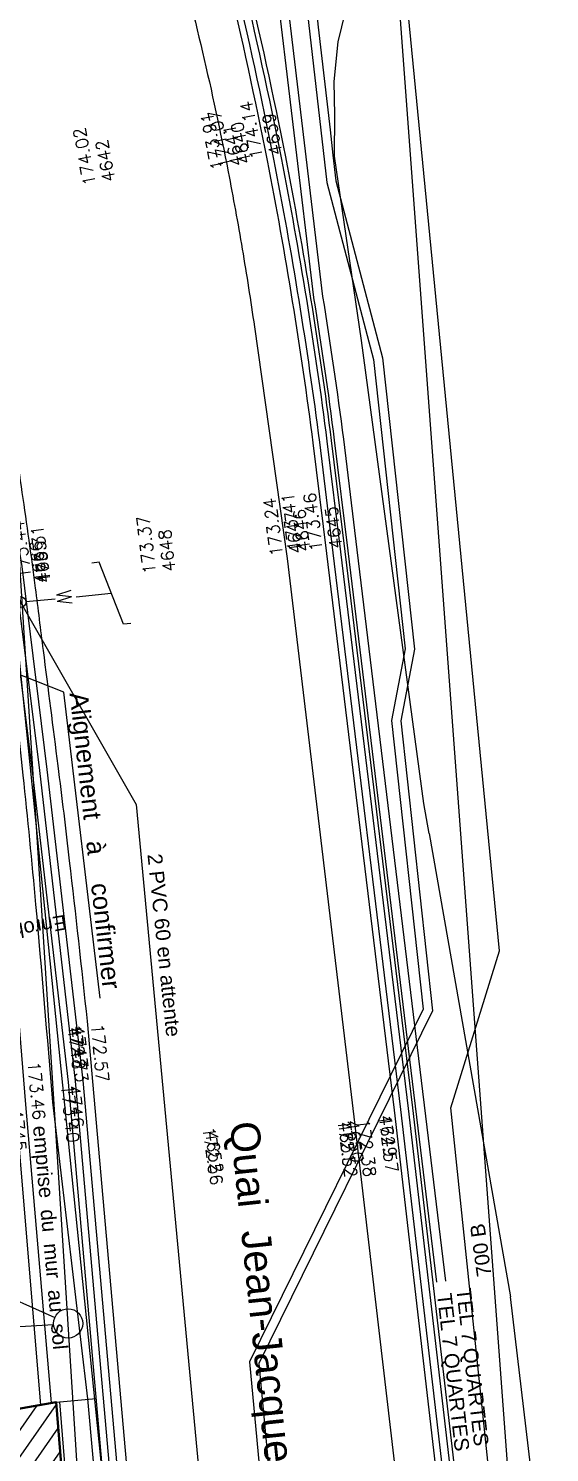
# Model space of a CAD drawing. Extents: x -2313930 to 3286427, y -3858277 to 2572692.
# Drawn here: x 9031 to 10456, y 2557 to 6452 of the extents above; entities that cross this region are included whole.
import ezdxf
from ezdxf.enums import TextEntityAlignment as Align
from ezdxf.lldxf.tags import DXFTag

# ---------------------------------------------------------------- set-up
doc = ezdxf.new("R2010")
doc.units = 0
for name, color, linetype, lineweight in [('_GAZELEC-RESERVATION 2', 132, 'Continuous', 18), ('Fond topo - BAT', 252, 'Continuous', 50), ('Fond topo - P', 252, 'Continuous', 50), ('Fond topo - VOI', 252, 'Continuous', 25)]:
    doc.layers.add(name, color=color, linetype=linetype, lineweight=lineweight)
for name, color, linetype in [('AEP_SSL', 252, 'Continuous'), ('CAB_SSL', 252, 'Continuous'), ('EDF_SSL', 252, 'Texte-Electricite'), ('Fond topo - ALIGNEMENT_TXT', 252, 'Continuous'), ('Fond topo - BAT_ANN', 252, 'Continuous'), ('Fond topo - BAT_HAC', 252, 'Continuous'), ('Fond topo - BAT_TXT', 252, 'Continuous'), ('Fond topo - CLO_LEG', 252, 'Continuous'), ('Fond topo - CLO_MUR', 252, 'Continuous'), ('Fond topo - EDF', 252, 'Continuous'), ('Fond topo - SOL', 252, 'Continuous'), ('Fond topo - VOI_NOM', 252, 'Continuous'), ('Fond topo - VOI_TXT', 252, 'Continuous'), ('Fond topo - Z_500', 252, 'Continuous'), ('GAZ_SSL', 252, 'Texte-GAZ'), ('prlm-VRD', 2, 'Continuous'), ('SA - EP-réso', 252, 'EP'), ('SA - EU-réso', 252, 'EU'), ('TELECOM_SSL', 252, 'Texte-Telecom'), ('UNITAIRE SSL', 252, 'UNITAIRE')]:
    doc.layers.add(name, color=color, linetype=linetype)
for name, color, linetype, plot in [('Fond topo - N', 252, 'Continuous', False), ('Fond topo - NCACHE', 252, 'Continuous', False), ('Fond topo - ZCACHE', 252, 'Continuous', False)]:
    doc.layers.add(name, color=color, linetype=linetype, plot=plot)
doc.styles.add('2000_ARIAL', font='arial.ttf', dxfattribs={"height": 0.4})
doc.styles.add('Lignes', font='arial.ttf', dxfattribs={"height": 0.35})
doc.styles.add('SIMPLEX', font='simplex_.ttf', dxfattribs={"height": 1.25})
doc.styles.add('TP-C_Autocad_Standard', font='simplex_.ttf', dxfattribs={"height": 1})
doc.styles.add('Tronçons', font='arial.ttf', dxfattribs={"height": 0.25})
tags = doc.linetypes.add('EP', pattern='A,5,-0.25,["EP",Lignes,S=1,R=0,X=0,Y=-0.18],-1.25', length=6.5).pattern_tags.tags
tags[15:16] = [DXFTag(74, 4), DXFTag(75, 0), DXFTag(340, '0'), DXFTag(46, 0.0), DXFTag(50, 0.0), DXFTag(44, 0.0), DXFTag(45, 0.0)]
tags[4:5] = [DXFTag(74, 4), DXFTag(75, 0), DXFTag(340, '0'), DXFTag(46, 0.0), DXFTag(50, 0.0), DXFTag(44, 0.0), DXFTag(45, 0.0)]
tags = doc.linetypes.add('EU', pattern='A,5,-0.25,["EU",Lignes,S=1,R=0,X=0,Y=-0.18],-1.25', length=6.5).pattern_tags.tags
tags[15:16] = [DXFTag(74, 4), DXFTag(75, 0), DXFTag(340, '0'), DXFTag(46, 0.0), DXFTag(50, 0.0), DXFTag(44, 0.0), DXFTag(45, 0.0)]
tags[4:5] = [DXFTag(74, 4), DXFTag(75, 0), DXFTag(340, '0'), DXFTag(46, 0.0), DXFTag(50, 0.0), DXFTag(44, 0.0), DXFTag(45, 0.0)]
tags = doc.linetypes.add('L16', pattern=[0.375, 0.3, -0.075]).pattern_tags.tags
tags[6:7] = [DXFTag(74, 4), DXFTag(75, 0), DXFTag(340, '0'), DXFTag(46, 0.0), DXFTag(50, 0.0), DXFTag(44, 0.0), DXFTag(45, 0.0)]
tags[4:5] = [DXFTag(74, 4), DXFTag(75, 0), DXFTag(340, '0'), DXFTag(46, 0.0), DXFTag(50, 0.0), DXFTag(44, 0.0), DXFTag(45, 0.0)]
tags = doc.linetypes.add('Texte-BT', pattern='A,5,-0.25,["BT",Lignes,S=1,R=0,X=0,Y=-0.18],-1.25', length=6.5).pattern_tags.tags
tags[15:16] = [DXFTag(74, 4), DXFTag(75, 0), DXFTag(340, '0'), DXFTag(46, 0.0), DXFTag(50, 0.0), DXFTag(44, 0.0), DXFTag(45, 0.0)]
tags[4:5] = [DXFTag(74, 4), DXFTag(75, 0), DXFTag(340, '0'), DXFTag(46, 0.0), DXFTag(50, 0.0), DXFTag(44, 0.0), DXFTag(45, 0.0)]
tags = doc.linetypes.add('Texte-Electricite', pattern='A,5,-0.25,["ELEC",Lignes,S=1,R=0,X=0,Y=-0.18],-1.25', length=6.5).pattern_tags.tags
tags[15:16] = [DXFTag(74, 4), DXFTag(75, 0), DXFTag(340, '0'), DXFTag(46, 0.0), DXFTag(50, 0.0), DXFTag(44, 0.0), DXFTag(45, 0.0)]
tags[4:5] = [DXFTag(74, 4), DXFTag(75, 0), DXFTag(340, '0'), DXFTag(46, 0.0), DXFTag(50, 0.0), DXFTag(44, 0.0), DXFTag(45, 0.0)]
tags = doc.linetypes.add('Texte-GAZ', pattern='A,5,-0.25,["GAZ",Lignes,S=1,R=0,X=0,Y=-0.18],-1.25', length=6.5).pattern_tags.tags
tags[15:16] = [DXFTag(74, 4), DXFTag(75, 0), DXFTag(340, '0'), DXFTag(46, 0.0), DXFTag(50, 0.0), DXFTag(44, 0.0), DXFTag(45, 0.0)]
tags[4:5] = [DXFTag(74, 4), DXFTag(75, 0), DXFTag(340, '0'), DXFTag(46, 0.0), DXFTag(50, 0.0), DXFTag(44, 0.0), DXFTag(45, 0.0)]
tags = doc.linetypes.add('Texte-HT', pattern='A,5,-0.25,["HT",Lignes,S=1,R=0,X=0,Y=-0.18],-1.25', length=6.5).pattern_tags.tags
tags[15:16] = [DXFTag(74, 4), DXFTag(75, 0), DXFTag(340, '0'), DXFTag(46, 0.0), DXFTag(50, 0.0), DXFTag(44, 0.0), DXFTag(45, 0.0)]
tags[4:5] = [DXFTag(74, 4), DXFTag(75, 0), DXFTag(340, '0'), DXFTag(46, 0.0), DXFTag(50, 0.0), DXFTag(44, 0.0), DXFTag(45, 0.0)]
tags = doc.linetypes.add('Texte-Telecom', pattern='A,5,-0.25,["TEL",Lignes,S=1,R=0,X=0,Y=-0.18],-1.25', length=6.5).pattern_tags.tags
tags[15:16] = [DXFTag(74, 4), DXFTag(75, 0), DXFTag(340, '0'), DXFTag(46, 0.0), DXFTag(50, 0.0), DXFTag(44, 0.0), DXFTag(45, 0.0)]
tags[4:5] = [DXFTag(74, 4), DXFTag(75, 0), DXFTag(340, '0'), DXFTag(46, 0.0), DXFTag(50, 0.0), DXFTag(44, 0.0), DXFTag(45, 0.0)]
tags = doc.linetypes.add('UNITAIRE', pattern='A,0.25,-0.2,0,-0.2,0.25,-0.3,["UNI",TP-C_Autocad_Standard,S=0.15,R=0,X=-0.1,Y=-0.05],-0.45', length=1.65).pattern_tags.tags
tags[23:24] = [DXFTag(74, 4), DXFTag(75, 0), DXFTag(340, '0'), DXFTag(46, 0.0), DXFTag(50, 0.0), DXFTag(44, 0.0), DXFTag(45, 0.0)]
tags[12:13] = [DXFTag(74, 4), DXFTag(75, 0), DXFTag(340, '0'), DXFTag(46, 0.0), DXFTag(50, 0.0), DXFTag(44, 0.0), DXFTag(45, 0.0)]
tags[10:11] = [DXFTag(74, 4), DXFTag(75, 0), DXFTag(340, '0'), DXFTag(46, 0.0), DXFTag(50, 0.0), DXFTag(44, 0.0), DXFTag(45, 0.0)]
tags[8:9] = [DXFTag(74, 4), DXFTag(75, 0), DXFTag(340, '0'), DXFTag(46, 0.0), DXFTag(50, 0.0), DXFTag(44, 0.0), DXFTag(45, 0.0)]
tags[6:7] = [DXFTag(74, 4), DXFTag(75, 0), DXFTag(340, '0'), DXFTag(46, 0.0), DXFTag(50, 0.0), DXFTag(44, 0.0), DXFTag(45, 0.0)]
tags[4:5] = [DXFTag(74, 4), DXFTag(75, 0), DXFTag(340, '0'), DXFTag(46, 0.0), DXFTag(50, 0.0), DXFTag(44, 0.0), DXFTag(45, 0.0)]

# ---------------------------------------------------------------- blocks, each defined once
blk = doc.blocks.new('200')
at = {"linetype": 'Continuous', "lineweight": -2}
blk.add_circle((0, 0), 0.4, dxfattribs=at)
blk = doc.blocks.new('EDF01')
at = {"ltscale": 2}
for p, q in [((0, 1.535431), (0, 2.5)), ((0, 0.15), (0, 0.958637))]:
    blk.add_line(p, q, dxfattribs=at)
at = {"ltscale": 2, "flags": 128}
blk.add_lwpolyline([(0.875, 2.95), (0.875, 2.75), (-0.875, 2.25), (-0.875, 2.05)], dxfattribs=at)
at = {"ltscale": 2}
blk.add_circle((0, 0), 0.15, dxfattribs=at)
at = {"style": 'SIMPLEX'}
blk.add_text('W', height=0.4, dxfattribs=at).set_placement((-0.006412, 1.205075), align=Align.MIDDLE_CENTER)
blk = doc.blocks.new('PTOPO')
at = {"layer": 'Fond topo - NCACHE', "style": 'SIMPLEX'}
blk.add_attdef('MAT', text='', height=0.34, dxfattribs=at).set_placement((0.1, -0.1), align=Align.TOP_LEFT)
at = {"layer": 'Fond topo - ZCACHE', "style": 'SIMPLEX'}
blk.add_attdef('ALT', (0.1, 0.1), '', height=0.34, dxfattribs=at)
blk = doc.blocks.new('A$C1F970F0F')
at = {"layer": 'Fond topo - BAT_HAC'}
h = blk.add_hatch(dxfattribs=at)
h.set_pattern_fill('ANSI31*128', color=256, scale=12.999999, angle=-10.7236, style=0, pattern_type=2)
h.set_pattern_definition([(235.06562, (9737.54, 14762.777), (33.83759, -23.63563), [])])
h.paths.add_polyline_path([(9205.5, 1711.7), (8906.5, 1687.5), (8840.8, 2499.1), (8691.2, 2468), (8699.9, 2426.2), (7858.4, 2250.2), (8017.7, 755.5), (8118.3, -476.6), (8140.5, -775.7), (7846.8, -837.2), (7719, 727.3), (7530.6, 2495.2), (7729.8, 2529.8), (8345.1, 2658.5), (8336.3, 2700.6), (9020, 2842.9), (9112.5, 2860.2)])
at = {"layer": 'AEP_SSL', "elevation": 0, "flags": 128}
blk.add_lwpolyline([(9748.7, 8046.5), (9957.3, 7934.5), (10453.1, 1239.2)], dxfattribs=at)
at = {"layer": 'CAB_SSL', "elevation": 0, "flags": 128}
blk.add_lwpolyline([(6357.4, 13665.4), (7167.9, 10363.1), (8524, 7263.6), (9014.6, 5048.2), (9331.7, 4494.5), (9609.9, 1526.4)], dxfattribs=at)
at = {"layer": 'EDF_SSL', "linetype": 'Texte-HT', "elevation": 0, "flags": 128}
blk.add_lwpolyline([(9727, 10395.9), (9584, 10040.3), (9569.5, 9813.9), (9638.6, 9681.4), (9595.8, 8444), (9595.7, 8440.3), (9852.9, 6195.3), (9980.8, 5712), (10067.2, 4920.5), (10030, 4724), (10116.2, 3934.4), (9641.5, 2970.5), (9759.2, 1713.9)], dxfattribs=at)
at = {"layer": 'EDF_SSL', "linetype": 'Texte-BT', "elevation": 0, "flags": 128}
for points in [[(10153.4, 3188.1), (9911.2, 5188), (9874.1, 5490.8), (9874.1, 5490.9, 0.008202), (9817.5, 5880.2, -0.010473), (9817.4, 5881.2), (9709.8, 6783.3, -0.139337), (9711.9, 6796.8, 0.011948), (9830, 7067.6), (9684.3, 8401.4), (9730, 9465.6), (10551.5, 10333)], [(10178.2, 3191.1), (9936.1, 5191), (9898.9, 5493.9, 0.00143), (9898.9, 5494.1, 0.008203), (9842.2, 5884.2), (9734.6, 6786.3, 0.012203), (9855.5, 7064.1), (9711, 8403.2), (9756.1, 9454.5), (10570.8, 10314.8)]]:
    blk.add_lwpolyline(points, format="xyb", dxfattribs=at)
at = {"layer": 'EDF_SSL', "linetype": 'Texte-HT', "elevation": 0, "flags": 128}
blk.add_lwpolyline([(9663.3, 9680.5), (9620.5, 8443.2, -0.000076), (9877.5, 6200), (10005.4, 5716.6), (10092.5, 4919.5), (10055.2, 4723), (10141.9, 3929.9), (9667, 2965.7), (9784.1, 1716.2)], format="xyb", dxfattribs=at)
at = {"layer": 'EDF_SSL', "linetype": 'Texte-BT', "elevation": 0, "flags": 128}
blk.add_lwpolyline([(9014.4, 5048.1), (9005.5, 4943.5), (9334.1, 1722.1)], dxfattribs=at)
at = {"layer": 'Fond topo - ALIGNEMENT_TXT', "ltscale": 2, "flags": 128}
blk.add_lwpolyline([(9233.3, 3965.1), (9133.9, 4801.7), (8915.5, 4887.5)], dxfattribs=at)
at = {"layer": 'Fond topo - BAT', "ltscale": 2, "flags": 128}
blk.add_lwpolyline([(9205.5, 1711.7), (9112.5, 2860.2), (9020, 2842.9), (8336.3, 2700.6), (8345.1, 2658.5), (7729.8, 2529.8), (7530.6, 2495.2), (7719, 727.3), (7846.8, -837.2), (8140.5, -775.7)], dxfattribs=at)
at = {"layer": 'Fond topo - BAT_ANN', "ltscale": 2, "flags": 128}
blk.add_lwpolyline([(9112.5, 2860.2), (9121.5, 2861), (9183.6, 2093.5), (9214.5, 1712.4)], dxfattribs=at)
at = {"layer": 'Fond topo - CLO_LEG', "ltscale": 2, "flags": 128}
blk.add_lwpolyline([(9070.4, 8302.8), (9372.3, 7560.3), (9486.2, 7264.7, -0.010779), (9617.8, 6765.8, -0.010744), (9727.5, 6263.3, -0.008203), (9796.7, 5876.8, -0.008205), (9853.1, 5488.1), (9890.3, 5185.4), (10075.2, 3663), (10250, 2157.3), (10230.2, 2155), (10055.4, 3660.6), (9870.4, 5183), (9833.3, 5485.6, 0.008204), (9776.9, 5873.6, 0.008203), (9707.9, 6259.5, 0.010744), (9598.4, 6761.1, 0.010761), (9467.2, 7258.3), (9353.7, 7553), (9052.1, 8295.3)], format="xyb", close=True, dxfattribs=at)
at = {"layer": 'Fond topo - CLO_MUR', "ltscale": 2, "flags": 128}
for points in [[(8543.7, 9645.3), (9048.5, 8388.5), (9383.5, 7564.7), (9496.8, 7270.6, -0.011206), (9629.5, 6768.6, -0.010744), (9739.3, 6265.6, -0.008203), (9808.5, 5878.7, -0.008203), (9865, 5489.7), (9902.2, 5186.9), (10087.1, 3664.4), (10261.9, 2158.7, -0.3126), (10238.6, 2133.9, -0.441572), (10212.3, 2152.9), (10037.5, 3658.5), (9852.5, 5180.8), (9815.4, 5483.4, 0.008203), (9759.2, 5870.7, 0.008203), (9690.2, 6256, 0.010744), (9580.9, 6756.9, 0.010744), (9450.1, 7252.6), (9337, 7546.3), (9001.9, 8370.5), (8495.4, 9630.3)], [(7704.5, 9004.7), (7890.7, 8530.3), (8115.5, 7961.6), (8412.9, 7215.5), (8521.1, 6925.2, -0.051261), (8821.9, 5507.6, 0.004929), (8877.5, 5033, -0.010703), (8925, 4582.2), (8981.3, 3912.7), (9069.4, 2852.2)], [(9099.5, 2857.8), (9029.8, 3674.1, 0.002426), (8983.7, 4214.2, 0.003712), (8949.3, 4566.7, 0.000065), (8899.6, 5038.2, 0.00122), (8896.9, 5063.1, 0.006587), (8857.4, 5382.5, 0.004536), (8789.8, 5844.9, 0.008374), (8730.7, 6186.4, 0.011443), (8677.7, 6434.4, 0.00752), (8640.3, 6581.4, 0.008746), (8604.1, 6706.7, 0.009313), (8596.3, 6730.4, 0.000492), (8439.9, 7177.1, 0.010936), (8329.6, 7470.2, 0.007041), (8142, 7919.2)]]:
    blk.add_lwpolyline(points, format="xyb", dxfattribs=at)
for points in [[(8601.1, 7132.9), (8733.1, 6738.5), (8804.2, 6444.8), (9018.6, 5145.7), (9087.3, 4589.8), (9185.7, 3739.4), (9333.7, 2056.5), (9373.8, 1726.9)], [(9293.9, 2053), (9145.9, 3735.3), (9047.6, 4585.2), (8979.1, 5139.2), (8765, 6436.8), (8694.6, 6727.4), (8563.2, 7120.2)]]:
    blk.add_lwpolyline(points, dxfattribs=at)
at = {"layer": 'Fond topo - CLO_MUR', "linetype": 'L16', "ltscale": 2, "flags": 128}
blk.add_lwpolyline([(9313.8, 2054.8), (9165.8, 3737.4), (9067.5, 4587.5), (8998.9, 5142.4), (8784.6, 6440.8), (8713.9, 6733), (8582.1, 7126.5)], dxfattribs=at)
at = {"layer": 'Fond topo - SOL', "linetype": 'L16', "ltscale": 2, "flags": 128}
blk.add_lwpolyline([(9112.5, 2860.2), (9222, 2869.9)], dxfattribs=at)
at = {"layer": 'Fond topo - VOI', "ltscale": 2}
blk.add_line((10132.3, 4415.2), (10355.3, 3147.4), dxfattribs=at)
at = {"layer": 'Fond topo - VOI', "ltscale": 2, "flags": 128}
for points in [[(5639.9, 14282.8), (6179.1, 13730.4, -0.005078), (6343.1, 13545.1, -0.01499), (6396.2, 13480.1, -0.008053), (6924.3, 12768.6, -0.025021), (7078.9, 12528.8, -0.013152), (7305.5, 12110, -0.016223), (7469, 11760.2, -0.000244), (7504.6, 11677, -0.000024), (7868.4, 10825.5, -0.000461), (8056.5, 10384.2, -0.000271), (8374.7, 9634.5), (8900.9, 8328), (9181.1, 7639.8), (9227.8, 7515.6, -0.019121), (9430.1, 6877.2, -0.019121), (9582.9, 6225.2, -0.006135), (9621.4, 6013.8, -0.006135), (9654.6, 5801.4), (9743.9, 5167.3), (9926.4, 3640.6), (10105.5, 2112.7), (10117.2, 2013.4)], [(7448.5, 9217.4), (7539.2, 9254, -0.411891), (7824.2, 9137.9), (8287.8, 7988.4), (8696.4, 6949.4, -0.00932), (8789.4, 6627.2, -0.017078), (8830.9, 6448.8, -0.000555), (8873.7, 6229.7, -0.000518), (8919, 5995, -0.008594), (8952.8, 5801.4, -0.004911), (9002.6, 5461.2, -0.001415), (9039.8, 5201.6, -0.003197), (9055.2, 5086.6, -0.00005), (9076.9, 4916, -0.000027), (9117, 4600.6, -0.003004), (9148.5, 4340.3, -0.001787), (9197.2, 3902), (9362.1, 2037.3), (9378.3, 1858.9)]]:
    blk.add_lwpolyline(points, format="xyb", dxfattribs=at)
at = {"layer": 'Fond topo - VOI', "ltscale": 2, "elevation": 0, "flags": 128}
for points in [[(10132.3, 4415.2), (10118.4, 4497.3), (9948, 5763.4), (9873.6, 6268.1), (9874.4, 6379.9), (9872.5, 6471.9), (9884, 6580.7), (10541.8, 9274.8), (10903.4, 9561.6), (10986, 9616.2), (11023.8, 9660), (11055.6, 9715), (11361.5, 10185.4), (11800.7, 10924.7), (12058.8, 11363.4), (12394.4, 11878.1), (12492.1, 12012.3), (12909, 12531.8)], [(10116.9, 2018.7), (10216, 1498.6), (10260.1, 1382), (10316.6, 1309.3), (10371.8, 1278.4), (10424.5, 1287.8), (10462.3, 1321.3), (10495.1, 1386.4), (10516.5, 1494.3), (10537.9, 1602.2), (10496.3, 1957.2), (10355.3, 3147.4)]]:
    blk.add_lwpolyline(points, dxfattribs=at)
at = {"layer": 'GAZ_SSL', "elevation": 0, "flags": 128}
blk.add_lwpolyline([(10562.2, 128.7), (10192.2, 3664.9), (10325, 4094.3), (9869.2, 8780.2), (9662.2, 8741.2), (9540.6, 9313.2), (10074.8, 9463.3), (10328, 9456.7), (10887.7, 9204.4)], dxfattribs=at)
at = {"layer": 'SA - EP-réso', "ltscale": 0.75, "elevation": 0, "flags": 128}
blk.add_lwpolyline([(8986.6, 3146.4), (9109, 3091.6)], dxfattribs=at)
at = {"layer": 'SA - EU-réso', "ltscale": 0.75, "elevation": 0, "flags": 128}
blk.add_lwpolyline([(8998.1, 3065.7), (9105.6, 3072.5)], dxfattribs=at)
at = {"layer": 'TELECOM_SSL', "elevation": 0, "flags": 128}
blk.add_lwpolyline([(7841.5, 8793.4), (8208.7, 7948.1, -0.007041), (8397.1, 7497.3, -0.010938), (8508.5, 7201.1), (8665, 6754.4, -0.009313), (8673.6, 6728.1, -0.008746), (8710.6, 6600.4, -0.00752), (8748.4, 6451.2, -0.011443), (8802.2, 6200, -0.008374), (8861.6, 5856, -0.004536), (8929.5, 5392.4, -0.006587), (8969.3, 5071.1, -0.00061), (8969.3, 5070.9), (8972, 5045.9), (9021.6, 4574.3, -0.003712), (9056.2, 4220.7, -0.002425), (9102.3, 3680.1), (9197.8, 2869.3), (9302.2, 1719.3)], format="xyb", dxfattribs=at)
at = {"layer": 'UNITAIRE SSL', "ltscale": 2, "elevation": 0, "flags": 128}
blk.add_lwpolyline([(9277.2, 1394.8), (9210.3, 2055.2), (8725, 9663.7)], dxfattribs=at)
at = {"layer": 'Fond topo - EDF', "ltscale": 2, "xscale": 99.99999999999999, "yscale": 99.99999999999999, "zscale": 99.99999999999999, "rotation": 275.5308817107462}
blk.add_blockref('EDF01', (9014.4, 5048.1), dxfattribs=at)
at = {"layer": 'Fond topo - P', "ltscale": 2}
ref = blk.add_blockref('PTOPO', (9690.2, 6256), dxfattribs=dict(at, xscale=99.99999999999999, yscale=99.99999999999999, zscale=99.99999999999999, rotation=101.0433161954006))
ref.add_attrib('MAT', '4639', dxfattribs={"layer": 'Fond topo - N', "color": 0, "ltscale": 2, "height": 34, "rotation": 101.0433, "style": 'SIMPLEX'}).set_placement((9698.1, 6267.7), align=Align.TOP_LEFT)
ref.add_attrib('ALT', '174.14', (9678.5, 6263.9), dxfattribs={"layer": 'Fond topo - Z_500', "color": 0, "ltscale": 2, "height": 34, "rotation": 101.0433, "style": 'SIMPLEX'})
ref = blk.add_blockref('PTOPO', (9582.9, 6225.2), dxfattribs=dict(at, xscale=99.99999999999997, yscale=99.99999999999997, zscale=99.99999999999997, rotation=101.1680432860471))
ref.add_attrib('MAT', '4641', dxfattribs={"layer": 'Fond topo - N', "color": 0, "ltscale": 2, "height": 34, "rotation": 101.168, "style": 'SIMPLEX'}).set_placement((9590.8, 6237), align=Align.TOP_LEFT)
ref.add_attrib('ALT', '173.91', (9571.2, 6233.1), dxfattribs={"layer": 'Fond topo - Z_500', "color": 0, "ltscale": 2, "height": 34, "rotation": 101.168, "style": 'SIMPLEX'})
ref = blk.add_blockref('PTOPO', (9604.4, 6231.3), dxfattribs=dict(at, xscale=100, yscale=100, zscale=100, rotation=101.4268210003191))
ref.add_attrib('MAT', '4640', dxfattribs={"layer": 'Fond topo - N', "color": 0, "ltscale": 2, "height": 34, "rotation": 101.4268, "style": 'SIMPLEX'}).set_placement((9612.2, 6243.1), align=Align.TOP_LEFT)
ref.add_attrib('ALT', '174.07', (9592.6, 6239.1), dxfattribs={"layer": 'Fond topo - Z_500', "color": 0, "ltscale": 2, "height": 34, "rotation": 101.4268, "style": 'SIMPLEX'})
ref = blk.add_blockref('PTOPO', (9233, 6183), dxfattribs=dict(at, xscale=99.99999999999999, yscale=99.99999999999999, zscale=99.99999999999999, rotation=100.5915193090639))
ref.add_attrib('MAT', '4642', dxfattribs={"layer": 'Fond topo - N', "color": 0, "ltscale": 2, "height": 34, "rotation": 100.5915, "style": 'SIMPLEX'}).set_placement((9241, 6194.7), align=Align.TOP_LEFT)
ref.add_attrib('ALT', '174.02', (9221.4, 6191), dxfattribs={"layer": 'Fond topo - Z_500', "color": 0, "ltscale": 2, "height": 34, "rotation": 100.5915, "style": 'SIMPLEX'})
ref = blk.add_blockref('PTOPO', (9764.7, 5173.2), dxfattribs=dict(at, xscale=99.99999999999997, yscale=99.99999999999997, zscale=99.99999999999997, rotation=96.72792778229862))
ref.add_attrib('MAT', '4646', dxfattribs={"layer": 'Fond topo - N', "color": 0, "ltscale": 2, "height": 34, "rotation": 96.7279, "style": 'SIMPLEX'}).set_placement((9773.5, 5184.3), align=Align.TOP_LEFT)
ref.add_attrib('ALT', '173.41', (9780.7, 5190.3), dxfattribs={"layer": 'Fond topo - Z_500', "color": 0, "ltscale": 2, "height": 34, "rotation": 96.7279, "style": 'SIMPLEX'})
ref = blk.add_blockref('PTOPO', (9852.5, 5180.8), dxfattribs=dict(at, xscale=100, yscale=100, zscale=100, rotation=96.98653350866994))
ref.add_attrib('MAT', '4645', dxfattribs={"layer": 'Fond topo - N', "color": 0, "ltscale": 2, "height": 34, "rotation": 96.9865, "style": 'SIMPLEX'}).set_placement((9861.3, 5192), align=Align.TOP_LEFT)
ref.add_attrib('ALT', '173.46', (9841.4, 5189.5), dxfattribs={"layer": 'Fond topo - Z_500', "color": 0, "ltscale": 2, "height": 34, "rotation": 96.9865, "style": 'SIMPLEX'})
ref = blk.add_blockref('PTOPO', (9743.9, 5167.3), dxfattribs=dict(at, xscale=99.99999999999999, yscale=99.99999999999999, zscale=99.99999999999999, rotation=97.27038252341387))
ref.add_attrib('MAT', '4647', dxfattribs={"layer": 'Fond topo - N', "color": 0, "ltscale": 2, "height": 34, "rotation": 97.2704, "style": 'SIMPLEX'}).set_placement((9752.5, 5178.5), align=Align.TOP_LEFT)
ref.add_attrib('ALT', '173.24', (9732.7, 5176), dxfattribs={"layer": 'Fond topo - Z_500', "color": 0, "ltscale": 2, "height": 34, "rotation": 97.2704, "style": 'SIMPLEX'})
ref = blk.add_blockref('PTOPO', (9045.5, 5086.5), dxfattribs=dict(at, xscale=99.99999999999999, yscale=99.99999999999999, zscale=99.99999999999999, rotation=97.38339968993715))
ref.add_attrib('MAT', '4666', dxfattribs={"layer": 'Fond topo - N', "color": 0, "ltscale": 2, "height": 34, "rotation": 97.3834, "style": 'SIMPLEX'}).set_placement((9054.2, 5097.7), align=Align.TOP_LEFT)
ref.add_attrib('ALT', '173.44', (9044.6, 5115.1), dxfattribs={"layer": 'Fond topo - Z_500', "color": 0, "ltscale": 2, "height": 34, "rotation": 97.3834, "style": 'SIMPLEX'})
ref = blk.add_blockref('PTOPO', (9396.4, 5118.2), dxfattribs=dict(at, xscale=99.99999999999999, yscale=99.99999999999999, zscale=99.99999999999999, rotation=96.72286502539167))
ref.add_attrib('MAT', '4648', dxfattribs={"layer": 'Fond topo - N', "color": 0, "ltscale": 2, "height": 34, "rotation": 96.7229, "style": 'SIMPLEX'}).set_placement((9405.2, 5129.3), align=Align.TOP_LEFT)
ref.add_attrib('ALT', '173.37', (9385.3, 5126.9), dxfattribs={"layer": 'Fond topo - Z_500', "color": 0, "ltscale": 2, "height": 34, "rotation": 96.7229, "style": 'SIMPLEX'})
ref = blk.add_blockref('PTOPO', (9055.2, 5086.6), dxfattribs=dict(at, xscale=99.99999999999999, yscale=99.99999999999999, zscale=99.99999999999999, rotation=97.8125773194115))
ref.add_attrib('MAT', '4665', dxfattribs={"layer": 'Fond topo - N', "color": 0, "ltscale": 2, "height": 34, "rotation": 97.8126, "style": 'SIMPLEX'}).set_placement((9063.8, 5097.9), align=Align.TOP_LEFT)
ref.add_attrib('ALT', '173.31', (9097.6, 5102.1), dxfattribs={"layer": 'Fond topo - Z_500', "color": 0, "ltscale": 2, "height": 34, "rotation": 97.8126, "style": 'SIMPLEX'})
ref = blk.add_blockref('PTOPO', (9186, 3899.2), dxfattribs=dict(at, xscale=99.99999999999999, yscale=99.99999999999999, zscale=99.99999999999999, rotation=277.6032677946387))
ref.add_attrib('MAT', '4748', dxfattribs={"layer": 'Fond topo - N', "color": 0, "ltscale": 2, "height": 34, "rotation": 277.6033, "style": 'SIMPLEX'}).set_placement((9177.4, 3888), align=Align.TOP_LEFT)
ref.add_attrib('ALT', '172.73', (9145.5, 3891.3), dxfattribs={"layer": 'Fond topo - Z_500', "color": 0, "ltscale": 2, "height": 34, "rotation": 277.6033, "style": 'SIMPLEX'})
ref = blk.add_blockref('PTOPO', (9197.2, 3902), dxfattribs=dict(at, xscale=99.99999999999999, yscale=99.99999999999999, zscale=99.99999999999999, rotation=275.3777162873367))
ref.add_attrib('MAT', '4747', dxfattribs={"layer": 'Fond topo - N', "color": 0, "ltscale": 2, "height": 34, "rotation": 275.3777, "style": 'SIMPLEX'}).set_placement((9188.2, 3891.1), align=Align.TOP_LEFT)
ref.add_attrib('ALT', '172.57', (9208.1, 3893), dxfattribs={"layer": 'Fond topo - Z_500', "color": 0, "ltscale": 2, "height": 34, "rotation": 275.3777, "style": 'SIMPLEX'})
ref = blk.add_blockref('PTOPO', (9029.8, 3674.1), dxfattribs=dict(at, xscale=99.99999999999999, yscale=99.99999999999999, zscale=99.99999999999999, rotation=275.3515024810314))
ref.add_attrib('MAT', '4745', dxfattribs={"layer": 'Fond topo - N', "color": 0, "ltscale": 2, "height": 34, "rotation": 275.3515, "style": 'SIMPLEX'}).set_placement((9020.7, 3663.2), align=Align.TOP_LEFT)
ref.add_attrib('ALT', '173.46', (9034.5, 3789.9), dxfattribs={"layer": 'Fond topo - Z_500', "color": 0, "ltscale": 2, "height": 34, "rotation": 275.3515, "style": 'SIMPLEX'})
ref = blk.add_blockref('PTOPO', (9185.7, 3739.4), dxfattribs=dict(at, xscale=99.99999999999999, yscale=99.99999999999999, zscale=99.99999999999999, rotation=275.9825846216696))
ref.add_attrib('MAT', '4746', dxfattribs={"layer": 'Fond topo - N', "color": 0, "ltscale": 2, "height": 34, "rotation": 275.9826, "style": 'SIMPLEX'}).set_placement((9176.8, 3728.4), align=Align.TOP_LEFT)
ref.add_attrib('ALT', '173.40', (9125.8, 3727.2), dxfattribs={"layer": 'Fond topo - Z_500', "color": 0, "ltscale": 2, "height": 34, "rotation": 275.9826, "style": 'SIMPLEX'})
ref = blk.add_blockref('PTOPO', (9947.6, 3644.6), dxfattribs=dict(at, xscale=99.99999999999999, yscale=99.99999999999999, zscale=99.99999999999999, rotation=277.1520520865675))
ref.add_attrib('MAT', '4650', dxfattribs={"layer": 'Fond topo - N', "color": 0, "ltscale": 2, "height": 34, "rotation": 277.1521, "style": 'SIMPLEX'}).set_placement((9938.9, 3633.4), align=Align.TOP_LEFT)
ref.add_attrib('ALT', '172.52', (9882.1, 3631.3), dxfattribs={"layer": 'Fond topo - Z_500', "color": 0, "ltscale": 2, "height": 34, "rotation": 277.1521, "style": 'SIMPLEX'})
ref = blk.add_blockref('PTOPO', (9926.4, 3640.6), dxfattribs=dict(at, xscale=99.99999999999999, yscale=99.99999999999999, zscale=99.99999999999999, rotation=277.1485251331245))
ref.add_attrib('MAT', '4651', dxfattribs={"layer": 'Fond topo - N', "color": 0, "ltscale": 2, "height": 34, "rotation": 277.1485, "style": 'SIMPLEX'}).set_placement((9917.7, 3629.4), align=Align.TOP_LEFT)
ref.add_attrib('ALT', '172.38', (9934.7, 3632.9), dxfattribs={"layer": 'Fond topo - Z_500', "color": 0, "ltscale": 2, "height": 34, "rotation": 277.1485, "style": 'SIMPLEX'})
ref = blk.add_blockref('PTOPO', (10037.5, 3658.5), dxfattribs=dict(at, xscale=100, yscale=100, zscale=100, rotation=277.7756211555043))
ref.add_attrib('MAT', '4649', dxfattribs={"layer": 'Fond topo - N', "color": 0, "ltscale": 2, "height": 34, "rotation": 277.7756, "style": 'SIMPLEX'}).set_placement((10028.9, 3647.2), align=Align.TOP_LEFT)
ref.add_attrib('ALT', '172.57', (9993.4, 3643.8), dxfattribs={"layer": 'Fond topo - Z_500', "color": 0, "ltscale": 2, "height": 34, "rotation": 277.7756, "style": 'SIMPLEX'})
ref = blk.add_blockref('PTOPO', (9561.8, 3615.7), dxfattribs=dict(at, xscale=100, yscale=100, zscale=100, rotation=278.2170937298251))
ref.add_attrib('MAT', '4652', dxfattribs={"layer": 'Fond topo - N', "color": 0, "ltscale": 2, "height": 34, "rotation": 278.2171, "style": 'SIMPLEX'}).set_placement((9553.3, 3604.3), align=Align.TOP_LEFT)
ref.add_attrib('ALT', '172.56', (9512.5, 3610.2), dxfattribs={"layer": 'Fond topo - Z_500', "color": 0, "ltscale": 2, "height": 34, "rotation": 278.2171, "style": 'SIMPLEX'})
at = {"layer": 'SA - EP-réso', "xscale": 99.99999999999999, "yscale": 99.99999999999999, "zscale": 99.99999999999999, "rotation": 349.2763985886067}
blk.add_blockref('200', (9145.3, 3075.1), dxfattribs=at)
at = {"layer": 'AEP_SSL', "style": 'Tronçons'}
blk.add_text('700 B', height=40, rotation=97.8517, dxfattribs=at).set_placement((10303.4, 3205.9))
at = {"layer": 'CAB_SSL', "style": 'Tronçons'}
blk.add_text('2 PVC 60 en attente', height=40, rotation=275.9451, dxfattribs=at).set_placement((9362.1, 4357.7))
at = {"layer": 'EDF_SSL', "style": 'Tronçons'}
for p in [(10154, 3155.5), (10206.6, 3169.5)]:
    blk.add_text('TEL 7 QUARTES', height=40, rotation=276.5357, dxfattribs=at).set_placement(p)
at = {"layer": 'Fond topo - ALIGNEMENT_TXT', "style": '2000_ARIAL', "width": 1.001}
blk.add_text('Alignement   à    confirmer                                                                                            ', height=50, rotation=276.399, dxfattribs=at).set_placement((9149.1, 4798.5))
at = {"layer": 'Fond topo - BAT_TXT', "style": '2000_ARIAL'}
blk.add_text('emprise  du  mur  au  sol', height=40, rotation=275.2049, dxfattribs=at).set_placement((9048.9, 3614.3))
at = {"layer": 'Fond topo - VOI_NOM', "style": '2000_ARIAL'}
blk.add_text('Quai  Jean-Jacques  Rousseau', height=80, rotation=275.9919, dxfattribs=at).set_placement((9587.1, 3623.6))
at = {"layer": 'Fond topo - VOI_TXT', "style": '2000_ARIAL'}
blk.add_text('Enrobé', height=40, rotation=190.0656, dxfattribs=at).set_placement((9136.8, 4193))

msp = doc.modelspace()

# ---------------------------------------------------------------- linework, layer by layer
at = {"layer": '_GAZELEC-RESERVATION 2'}
msp.add_circle((486248.48, -227485.963), 2800178.149, dxfattribs=at)

# ---------------------------------------------------------------- block references
at = {"layer": 'prlm-VRD'}
msp.add_blockref('A$C1F970F0F', (-5.73, -165.002), dxfattribs=at)

doc.saveas('drawing.dxf')
